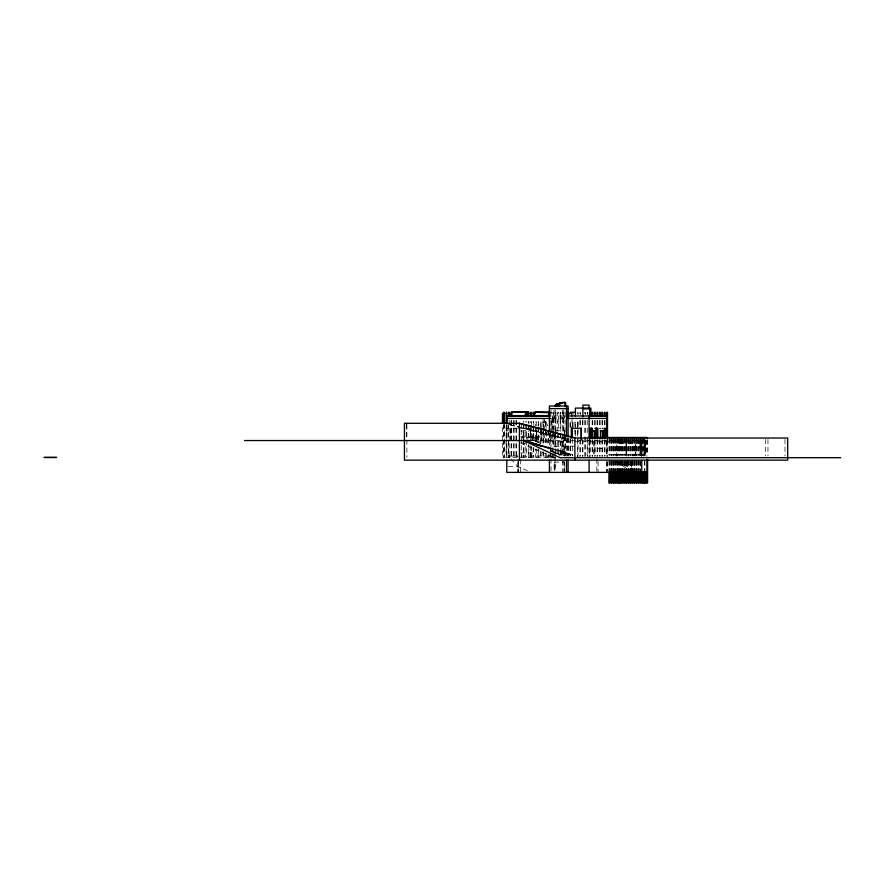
<?xml version="1.0" encoding="UTF-8"?>
<svg xmlns="http://www.w3.org/2000/svg" width="885" height="885" viewBox="0 0 885 885"><rect width="100%" height="100%" fill="white"/><g stroke="black" fill="none" stroke-linecap="round" stroke-linejoin="round"><path stroke-width="0.66" stroke-dasharray="4.42 3.32" d="M518.112 461.395L518.079 471.904L518.123 461.373M518.079 471.904L518.145 458.983M520.513 471.904L520.579 458.983M550.913 425.796L552.34 418.428L552.34 440.542M550.204 415.972L551.333 412.255M555.282 412.277L555.891 412.277L555.891 447.932M562.65 412.277L563.269 412.277L563.269 431.205L562.65 431.205M577.396 412.277L578.005 412.277L578.005 414.733M552.826 413.505L553.435 413.505M555.282 413.505L555.891 413.505M557.738 413.505L558.346 413.505M560.194 413.505L560.813 413.505M562.65 413.505L563.269 413.505M577.396 413.505L578.005 413.505M579.852 413.505L580.471 413.505M584.764 413.505L585.383 413.505M587.22 413.505L587.839 413.505M551.941 415.972L565.869 415.972M552.074 417.2L565.869 417.2M552.063 418.428L565.78 418.428M523.334 421.614L523.953 421.614M525.79 421.614L526.409 421.614M552.826 421.614L553.435 421.614M555.282 421.614L555.891 421.614M557.738 421.614L558.346 421.614M560.194 421.614L560.813 421.614M562.65 421.614L563.269 421.614M523.334 422.112L523.953 422.112M525.79 422.112L526.409 422.112M528.245 422.112L528.865 422.112M530.712 422.112L531.321 422.112M533.168 422.112L533.777 422.112M535.624 422.112L536.233 422.112M538.08 422.112L538.688 422.112M540.536 422.112L541.155 422.112M542.992 422.112L543.611 422.112M545.448 422.112L546.067 422.112M552.826 422.112L553.435 422.112M555.282 422.112L555.891 422.112M557.738 422.112L558.346 422.112M560.194 422.112L560.813 422.112M562.65 422.112L563.269 422.112M570.028 422.112L570.637 422.112M572.484 422.112L573.093 422.112M574.94 422.112L575.549 422.112M577.396 422.112L578.005 422.112M577.396 422.864L578.005 422.864M577.396 423.716L578.005 423.716M577.396 424.468L578.005 424.468M577.396 425.585L578.005 425.585M577.396 426.338L578.005 426.338M506.795 428.251L508.023 428.251M517.437 428.251L510.789 428.251L510.789 439.17M518.588 428.251L530.447 428.251L530.447 439.17M599.311 428.251L600.484 428.251M602.342 428.251L603.105 428.251M506.795 430.707L508.023 430.707M520.878 430.707L521.497 430.707M533.168 430.707L533.777 430.707M535.624 430.707L536.233 430.707M538.08 430.707L538.688 430.707M540.536 430.707L541.155 430.707L541.155 443.96M554.829 430.707L564.586 430.707L564.586 433.163M574.94 430.707L575.549 430.707M577.396 430.707L578.005 430.707M520.878 431.205L521.497 431.205M523.334 431.205L523.953 431.205M525.79 431.205L526.409 431.205M528.245 431.205L528.865 431.205M530.712 431.205L531.321 431.205M533.168 431.205L533.777 431.205M535.624 431.205L536.233 431.205M538.08 431.205L538.688 431.205M540.536 431.205L541.155 431.205M555.282 431.205L555.891 431.205M574.94 431.205L575.549 431.205M577.396 431.205L578.005 431.205M520.811 436.858L540.281 436.858L540.281 440.542M566.212 438.031L561.886 438.031L521.121 427.643L562.063 438.031L562.063 456.007L551.565 449.945M532.372 440.542L646.924 440.542M535.602 441.77L646.924 441.77M628.35 443.695L633.494 443.695L633.494 455.985M574.365 446.151L564.541 446.151L564.541 455.985M554.685 446.637L564.619 446.637M597.663 448.606L602.574 448.606M520.811 452.91L532.128 452.91L532.128 455.985M510.092 458.032L508.322 456.107L554.862 455.985M508.322 456.107L518.145 456.107M520.878 457.213L521.497 457.213L521.497 423.406M531.321 457.213L530.712 457.213L530.712 445.288M550.979 457.213L550.37 457.213L550.37 447.633M553.435 457.213L552.826 457.213L552.826 453.109M555.99 457.689L506.131 457.689L506.131 424.557M629.843 464.536L631.525 464.536L631.525 470.676M508.322 466.672L518.079 466.672L529.064 471.384M510.623 424.966L519.849 427.311L510.601 424.966M509.705 424.667L561.886 438.031L561.886 449.093M565.017 452.998L572.695 455.012L565.05 452.899M565.836 452.733L572.418 454.647M521.044 442.577L528.965 445.033M555.371 453.197L563.291 455.653M550.304 451.096L564.663 455.93M520.756 443.219L554.862 457.689M534.452 440.542L540.58 443.485M616.922 461.406L636.669 471.285M541.045 443.894L535.204 440.542L535.204 441.77M550.393 450.498L556.234 453.85M615.208 461.373L631.503 471.207M510.977 458.994L518.079 466.672M547.704 425.796L544.341 418.428L544.341 440.542M544.751 420.884L546.001 428.251M785.006 439.414L785.006 456.007M767.959 439.414L767.959 456.007M765.647 439.414L765.647 456.007M647.599 440.077L647.599 455.266M647.079 440.077L646.924 456.361M646.415 440.221L646.415 455.355M645.519 440.077L645.519 455.266M645.309 441.77L645.309 456.361M645.077 455.985L645.077 443.695L635.297 443.695L635.297 455.985M644.999 440.077L644.999 455.266M644.866 438.849L644.866 455.355M644.866 460.864L644.866 471.871M644.346 438.849L644.346 455.355M644.346 460.864L644.346 471.871M644.203 441.77L644.203 457.689M644.059 441.77L644.059 455.985M643.439 438.695L643.561 455.985M642.919 438.695L642.919 455.266M642.787 438.849L642.787 455.355M642.267 438.849L642.267 455.355M641.957 443.695L641.957 455.985M641.769 440.542L641.769 457.689M641.238 437.467L641.359 455.266M640.84 438.695L640.84 455.266M640.707 438.849L640.707 455.355M640.441 441.77L640.441 455.985M640.441 461.572L640.441 471.904M640.187 438.849L640.187 455.355M640.187 460.864L640.187 471.871M639.932 443.695L639.932 455.985M639.28 438.695L639.28 455.266M639.28 460.786L639.28 471.838M638.76 438.695L638.627 455.355M638.76 460.786L638.627 471.871M638.107 438.849L638.107 455.355M638.107 460.864L638.107 471.871M637.2 438.695L637.2 455.266M637.2 460.786L637.2 471.838M636.68 438.695L636.68 455.266M636.68 460.786L636.68 471.838M636.547 438.849L636.547 455.355M636.547 460.864L636.547 471.871M636.027 438.849L636.027 455.355M636.027 460.864L636.027 471.871M635.806 443.695L635.806 455.985M635.12 438.695L635.12 455.266M635.12 460.786L635.12 471.838M634.6 438.695L634.6 455.266M634.6 460.786L634.6 471.838M634.468 438.849L634.468 455.355M634.468 460.864L634.468 471.871M633.948 438.849L633.948 455.355M633.948 460.864L633.948 471.871M633.04 438.695L632.985 455.985M633.04 460.786L633.04 471.838M632.521 438.695L632.521 455.266M632.521 460.786L632.521 471.838M632.388 438.849L632.388 455.355M632.388 460.864L632.443 471.904M631.868 438.849L631.868 455.355M631.868 460.864L631.868 471.871M631.182 461.572L631.182 471.904M630.961 438.695L630.961 455.266M630.961 460.786L630.961 471.838M630.441 438.695L630.441 455.266M630.441 460.786L630.441 471.838M630.308 438.849L630.308 455.355M630.308 460.864L630.308 471.871M629.788 438.849L629.788 455.355M629.788 460.864L629.788 471.871M628.881 438.695L628.859 455.985M628.881 460.786L628.881 471.838M628.361 438.695L628.35 455.985M628.361 460.786L628.372 471.904M628.228 438.849L628.228 455.355M628.228 460.864L628.228 471.871M627.708 438.849L627.708 455.355M627.708 460.864L627.708 471.871M627.211 461.572L627.211 471.904M626.812 438.695L626.812 455.266M626.812 460.786L626.812 471.838M626.536 455.985L626.536 443.695L616.756 443.695L616.756 455.985M626.292 438.695L626.292 455.266M626.292 460.786L626.292 471.838M626.149 438.849L626.149 455.355M626.149 460.864L626.149 471.871M626.027 443.695L626.027 455.985M625.629 438.849L625.629 455.355M625.629 460.864L625.629 471.871M624.733 438.695L624.733 455.266M624.733 460.786L624.733 471.838M624.213 438.695L624.069 455.355M624.213 460.786L624.069 471.871M623.549 438.849L623.549 455.355M623.549 460.864L623.549 471.871M622.653 438.695L622.653 455.266M622.653 460.786L622.653 471.838M622.133 438.695L622.133 455.266M622.133 460.786L622.133 471.838M622 438.849L622 455.355M622 460.864L622 471.871M621.48 438.849L621.48 455.355M621.48 460.864L621.48 471.871M620.573 438.695L620.573 455.266M620.573 460.786L620.573 471.838M620.053 438.695L620.053 455.266M620.053 460.786L620.053 471.838M619.92 438.849L619.92 455.355M619.92 460.864L619.92 471.871M619.4 438.849L619.4 455.355M619.4 460.864L619.4 471.871M618.493 438.695L618.493 455.266M618.493 460.786L618.493 471.838M617.973 438.695L617.973 455.266M617.973 460.786L617.973 471.838M617.841 438.849L617.841 455.355M617.841 460.864L617.841 471.871M617.321 438.849L617.265 455.985M617.321 460.864L617.321 471.871M616.414 438.695L616.414 455.266M616.414 460.786L616.414 471.838M615.894 438.695L615.761 455.355M615.894 460.786L615.761 471.871M615.241 438.849L615.241 455.355M615.241 460.864L615.241 471.871M614.334 438.695L614.334 455.266M614.334 460.786L614.334 471.838M613.814 438.695L613.814 455.266M613.814 460.786L613.814 471.838M613.681 438.849L613.681 455.355M613.681 460.864L613.681 471.871M613.161 438.849L613.161 455.355M613.161 460.864L613.161 471.871M612.254 438.695L612.254 455.266M612.254 460.786L612.254 471.838M611.734 438.695L611.734 455.266M611.734 460.786L611.734 471.838M611.601 438.849L611.601 455.355M611.601 460.864L611.601 471.871M611.081 438.849L611.081 455.355M611.081 460.864L611.081 471.871M610.174 438.695L610.174 455.266M610.174 460.786L610.174 471.838M609.654 438.695L609.522 455.355M609.654 460.786L609.522 471.871M609.002 438.849L609.002 455.355M609.002 460.864L609.002 471.871M607.497 439.745L607.497 457.689M607.497 461.704L607.497 471.052M607.298 437.467L607.298 440.542M607.055 441.77L607.055 455.985M607.055 461.572L607.055 471.904M606.878 439.745L606.878 456.317M606.701 441.77L606.701 455.985M606.701 461.572L606.701 471.904M605.041 420.408L605.041 427.422M605.041 439.745L605.041 456.317M604.422 420.408L604.422 427.422M604.422 439.745L604.422 456.317M602.585 420.408L602.585 428.794M602.585 439.745L602.585 456.317M601.966 420.408L601.966 428.794M601.966 439.745L601.966 456.317M600.119 420.408L600.119 428.794M600.119 439.745L600.119 456.317M599.51 420.408L599.51 427.422M599.51 439.745L599.51 456.317M598.072 461.572L598.072 471.904M597.663 420.408L597.663 427.422M597.663 439.745L597.663 456.317M597.054 420.408L597.054 427.422M597.054 439.745L597.054 456.317M596.844 458.983L596.844 471.904M595.207 420.408L595.207 427.422M595.207 439.745L595.207 456.317M594.764 441.77L594.764 455.985M594.598 420.408L594.598 427.422M594.598 439.745L594.598 456.317M593.536 441.77L593.536 455.985M592.751 420.408L592.751 427.422M592.751 439.745L592.751 456.317M592.142 420.408L592.142 427.422M592.142 439.745L592.142 456.317M590.295 439.745L590.295 456.317M589.864 437.467L589.864 440.542M589.675 439.745L589.675 456.317M589.443 441.77L589.443 455.985M589.277 437.467L589.277 440.542M589.1 440.542L589.1 457.689M587.839 415.032L587.839 412.277L587.22 412.277L587.22 415.032M587.839 439.745L587.839 456.317M587.22 420.408L587.22 435.674M587.22 436.98L587.22 456.317M585.383 415.032L585.383 412.277L584.764 412.277L584.764 415.032M585.383 420.408L585.383 435.674M585.383 436.98L585.383 456.317M584.764 420.408L584.764 435.674M584.764 436.98L584.764 456.317M582.927 420.408L582.927 427.422M582.927 439.745L582.927 456.317M582.308 420.408L582.308 427.422M582.308 439.745L582.308 456.317M580.471 415.032L580.471 412.277L579.852 412.277L579.852 415.032M580.471 420.408L580.471 427.422M580.471 439.745L580.471 456.317M579.852 420.408L579.852 427.422M579.852 439.745L579.852 456.317M578.005 457.213L578.005 421.614L577.396 421.614L577.396 457.213M575.549 436.006L575.549 421.614L574.94 421.614L574.94 436.006M573.093 412.277L573.093 414.733M573.093 427.3L573.093 421.614L572.484 421.614L572.484 427.3M572.484 438.661L572.484 455.886M571.998 418.428L571.998 426.714M570.637 427.3L570.637 421.614L570.028 421.614L570.028 427.3M570.637 438.661L570.637 455.886M570.028 438.661L570.028 455.886M568.181 438.042L568.181 455.886M568.104 438.451L568.104 456.096M567.562 438.042L567.562 455.886M566.489 438.451L566.489 456.096M565.725 436.681L565.725 455.886M565.106 412.277L565.106 455.886M564.586 415.972L564.586 417.2M564.586 434.391L564.586 440.542M564.619 471.904L564.619 462.081L554.685 462.081L554.685 470.676M564.442 415.972L564.442 417.2M564.442 430.707L564.442 435.63M564.442 436.858L564.442 440.542M564.442 446.637L564.442 455.985M564.442 462.081L564.442 470.676M563.833 409.976L563.833 431.991M563.833 437.5L563.833 449.89M563.833 451.262L563.833 455.388M563.833 460.897L563.833 471.904M563.269 433.938L563.269 455.886M562.661 409.976L562.661 431.991M562.65 433.938L562.65 455.886M562.661 460.897L562.661 471.904M561.886 450.476L561.886 456.007M560.813 433.362L560.813 449.259M560.813 450.365L560.813 455.886M560.194 433.362L560.194 449.259M560.194 450.365L560.194 455.886M559.796 455.288L559.796 455.897M558.346 433.362L558.346 454.558M557.738 433.362L557.738 454.558M555.891 449.259L555.891 453.242M555.293 409.976L555.293 449.89M555.293 451.262L555.293 455.388M555.293 456.771L555.293 471.904M554.829 415.972L554.829 417.2M554.829 431.935L554.829 440.542M554.862 462.081L554.862 470.676M554.685 415.972L554.685 417.2M554.685 434.391L554.685 440.542M554.121 409.976L554.121 433.373M554.121 434.745L554.121 449.89M554.121 451.262L554.121 455.388M554.121 456.771L554.121 471.904M553.623 451.737L553.623 452.357M553.435 430.707L553.435 412.277L552.826 412.277L552.826 446.615M553.435 432.035L553.435 446.615M552.826 447.633L552.826 451.914M551.112 418.428L551.112 440.542M551.023 409.954L551.023 414.025M551.023 420.806L550.979 446.615M550.979 447.633L551.023 452.025M550.979 453.109L551.023 457.456M551.023 458.817L551.023 471.03M550.536 449.967L550.536 450.576M550.37 431.205L550.37 446.261M549.95 433.163L549.95 440.542M549.419 433.03L549.419 445.243M549.419 454.746L549.419 457.456M548.888 430.707L548.888 440.542M548.523 430.707L548.523 446.261M548.523 454.47L548.523 457.213L547.903 457.213L547.903 454.47M547.903 431.205L547.903 446.261M546.421 431.935L546.421 440.542M546.067 428.606L546.067 421.614L545.448 421.614L545.448 428.606M546.067 430.707L546.067 445.288M546.067 453.109L546.067 457.213L545.448 457.213L545.448 453.109M545.348 430.707L545.448 445.288M543.611 428.606L543.611 421.614L542.992 421.614L542.992 427.3M543.611 430.707L543.611 445.288M543.611 451.914L543.611 457.213L542.992 457.213L542.992 451.737M543.113 418.428L543.113 426.714M543.113 428.097L543.113 440.542M542.992 431.205L542.992 443.96M541.664 428.251L541.664 440.542M541.52 430.984L541.52 440.542M541.155 427.3L541.155 421.614L540.536 421.614L540.536 443.96M541.155 451.737L541.155 457.213L540.536 457.213L540.536 450.365M539.053 436.858L539.053 437.467L521.851 437.467L521.851 436.858M538.688 426.006L538.688 421.614L538.08 421.614L538.08 426.006M538.688 427.3L538.688 442.633M538.688 448.994L538.688 457.213L538.08 457.213L538.08 448.994M538.633 436.858L538.633 440.542M538.08 427.3L538.08 442.633M537.604 436.858L537.604 437.467M537.217 437.467L537.217 440.542M536.786 430.984L536.786 440.542M536.642 430.984L536.642 440.542M536.233 426.006L536.233 421.614L535.624 421.614L535.624 426.006M536.233 427.3L536.233 442.633M536.233 448.994L536.233 457.213L535.624 457.213L535.624 448.994M536.078 437.467L536.078 440.542M535.624 427.3L535.624 442.633M534.219 436.858L534.219 440.542M533.777 424.712L533.777 421.614L533.168 421.614L533.168 424.712M533.777 426.006L533.777 441.316M533.777 447.633L533.777 457.213L533.168 457.213L533.168 446.261M533.168 425.519L533.168 439.414M533.047 437.467L533.047 440.542M532.748 439.314L532.748 430.707L522.924 430.707L522.924 439.314M532.372 436.858L532.372 439.314M532.128 436.858L532.128 437.467M531.774 437.467L531.774 440.542M531.321 424.712L531.321 421.614L530.712 421.614L530.712 424.712M531.321 425.519L531.321 439.414M531.321 446.261L531.442 457.689M530.889 452.91L530.889 455.985M530.712 425.519L530.712 439.414M530.303 428.251L530.303 440.542M530.281 452.91L530.281 457.689M528.865 424.214L528.865 421.614L528.245 421.614L528.245 424.214M528.865 425.519L528.865 439.414M528.865 445.288L528.865 457.213L528.245 457.213L528.245 444.889M528.245 425.519L528.245 439.414M527.869 437.467L527.869 440.542M527.161 436.858L527.161 437.467M526.697 436.858L526.697 439.314M526.409 424.214L526.409 439.414M526.409 440.785L526.409 457.213L525.79 457.213L525.79 440.785M525.79 424.214L525.79 439.414M523.953 424.214L523.953 457.213L523.334 457.213L523.334 424.214M523.699 437.467L523.699 440.542M516.574 420.408L516.574 457.689M515.966 420.408L515.966 457.689M514.119 420.408L514.119 457.689M513.51 420.408L513.51 457.689M511.663 420.408L511.663 457.689M511.054 420.408L511.054 457.689M510.933 428.251L510.933 439.17M509.207 420.408L509.207 457.689M508.587 424.557L508.587 457.689M508.322 441.77L508.322 457.689M508.023 425.331L508.023 439.314M506.795 425.331L506.795 440.542M506.795 443.097L506.795 457.689L506.751 424.557M504.361 423.295L504.295 457.689L502.448 457.689L502.448 424.557M504.019 424.656L504.019 457.423M503.676 424.557L503.676 457.689M406.89 424.623L406.89 457.423M406.635 424.523L406.635 439.203M406.392 424.523L406.392 439.203M558.346 412.277L557.738 412.277L557.738 431.205L558.346 431.205L558.346 412.277M560.813 412.277L560.194 412.277L560.194 431.205L560.813 431.205L560.813 412.277"/><path stroke-width="1.33" d="M528.865 416.216L528.865 412.277L511.851 412.255L510.711 415.618L525.336 415.618L525.369 416.415M525.126 415.651L526.21 412.344L525.126 415.651L510.988 415.651L512.061 412.344L527.969 412.344L526.896 415.651L527.98 412.454M525.613 413.052L525.613 416.415M525.358 415.972L526.498 412.609M527.128 416.415L528.245 412.255L511.851 412.255M549.784 412.454L535.159 412.344L533.81 415.972L534.938 412.255L550.005 412.255M549.308 412.454L548.213 415.651L534.075 415.651L535.159 412.344M534.64 415.696L534.695 416.415M548.446 415.972L549.574 412.255L548.457 416.415M504.295 423.295L504.295 412.277L502.448 413.505L502.448 423.174M560.471 403.029L562.506 403.029M559.851 403.87L557.251 403.87L557.251 405.972M549.419 408.593L568.104 408.593M567.562 412.277L568.181 412.277L568.181 414.733M575.549 412.277L571.699 412.277L571.699 416.149M550.016 412.609L534.938 412.255M506.131 413.505L506.751 413.505M508.587 413.505L509.207 413.505M528.245 413.505L528.865 413.505M530.712 413.505L531.321 413.505M533.168 413.505L533.777 413.505M567.562 413.505L568.181 413.505M592.142 413.505L592.751 413.505M594.598 413.505L595.207 413.505M597.054 413.505L597.663 413.505M599.51 413.505L600.119 413.505M601.966 413.505L602.585 413.505M604.422 413.505L605.041 413.505M606.878 413.505L607.497 413.505M533.799 415.618L548.423 415.618M550.702 415.972L506.795 415.972L506.795 423.948M567.185 415.972L607.497 415.972M506.795 418.428L550.691 418.428M567.152 418.428L607.497 418.428M519.749 423.295L404.434 423.295L404.434 460.145L787.694 460.145L787.694 438.031L574.885 438.031L574.885 460.145M536.642 428.251L541.664 428.251M594.853 428.251L597.829 428.251L597.829 437.809M592.452 430.707L595.638 430.707L595.638 438.086M600.329 430.707L603.515 430.707L603.515 438.086M244.559 440.542L531.774 440.542M840.75 457.689L560.017 457.689L523.721 440.542L564.519 452.357M646.924 472.391L506.795 472.391L506.795 460.366M519.44 423.295L575.327 438.031L519.44 423.295L519.44 460.145M542.66 446.527L523.721 440.542L549.541 448.363M523.721 440.542L542.195 446.272M647.599 438.695L646.935 437.467L589.1 437.467L589.1 415.972M646.415 437.467L647.079 438.695M647.599 459.403L647.599 482.878L646.415 482.878L646.415 471.871M646.935 459.481L646.935 482.878M645.519 471.838L645.519 482.878L644.346 482.878L644.346 471.871M644.999 471.838L644.999 482.878M644.866 471.871L644.866 482.878M643.439 471.838L643.439 482.878L642.267 482.878L642.267 471.871M642.919 471.838L642.919 482.878M642.787 471.871L642.787 482.878M641.769 460.366L641.769 472.391M641.359 471.838L641.359 482.878L640.187 482.878L640.187 471.871M640.707 471.871L640.707 482.878M639.28 471.838L639.28 482.878L638.107 482.878L638.107 471.871M638.76 471.838L638.627 482.878M637.2 471.838L637.2 482.878L636.027 482.878L636.027 471.871M636.68 471.838L636.68 482.878M636.547 471.871L636.547 482.878M635.12 471.838L635.12 482.878L633.948 482.878L633.948 471.871M634.468 471.871L634.468 482.878M633.04 471.838L633.04 482.878L631.868 482.878L631.868 471.871M632.521 471.838L632.521 482.878M632.388 471.871L632.388 482.878M630.961 471.838L630.961 482.878L629.788 482.878L629.788 471.871M630.441 471.838L630.441 482.878M630.308 471.871L630.308 482.878M628.881 471.838L628.881 482.878L627.708 482.878L627.708 471.871M628.228 471.871L628.228 482.878M626.812 471.838L626.812 482.878L625.629 482.878L625.629 471.871M626.292 471.838L626.292 482.878M626.149 471.871L626.149 482.878M624.733 471.838L624.733 482.878L623.549 482.878L623.549 471.871M624.213 471.838L624.069 482.878M622.653 471.838L622.653 482.878L621.48 482.878L621.48 471.871M622 471.871L622 482.878M620.573 471.838L620.573 482.878L619.4 482.878L619.4 471.871M620.053 471.838L620.053 482.878M619.92 471.871L619.92 482.878M618.493 471.838L618.493 482.878L617.321 482.878L617.321 471.871M617.973 471.838L617.973 482.878M617.841 471.871L617.841 482.878M616.414 471.838L616.414 482.878L615.241 482.878L615.241 471.871M615.761 471.871L615.761 482.878M614.334 471.838L614.334 482.878L613.161 482.878L613.161 471.871M613.814 471.838L613.814 482.878M613.681 471.871L613.681 482.878M612.254 471.838L612.254 482.878L611.081 482.878L611.081 471.871M611.601 471.871L611.601 482.878M610.174 471.838L610.174 482.878L609.002 482.878L609.002 471.871M609.654 471.838L609.522 482.878M607.497 437.467L607.497 412.277L606.878 412.277L606.878 437.046M605.462 437.809L605.462 428.251L604.267 428.251L604.267 437.809M605.041 416.415L605.041 412.277L604.422 412.277L604.422 416.415M603.105 430.984L603.105 437.809M602.585 416.415L602.585 412.277L601.966 412.277L601.966 416.415M602.342 430.707L602.342 438.086M600.484 430.707L600.484 438.086M600.119 416.415L600.119 412.277L599.51 412.277L599.51 416.415M597.663 416.415L597.663 412.277L597.054 412.277L597.054 416.415M596.667 428.251L596.667 437.809M596.014 428.251L596.014 437.809M595.207 416.415L595.207 412.277L594.598 412.277L594.598 416.415M594.853 430.984L594.853 437.809M594.477 430.707L594.477 438.086M592.751 416.415L592.751 412.277L592.142 412.277L592.142 416.415M592.607 430.707L592.607 438.086M592.231 437.809L592.231 428.251L590.417 428.251L590.417 437.809M591.445 428.251L591.445 438.086M591.058 428.251L591.058 437.809M590.892 415.895L590.892 408.085L575.383 408.085L575.383 415.961M589.742 416.813L589.742 408.903L582.872 408.903L582.872 416.813M589.1 408.085L589.1 405.142L582.839 405.142L582.839 408.085M589.1 460.366L589.1 472.391M581.323 439.17L581.323 428.251L571.411 428.251L571.411 437.809M581.168 428.251L581.168 439.17M571.998 428.097L571.998 437.776M571.555 428.251L571.555 437.809M568.104 437.101L568.104 405.972L549.419 405.972L549.419 431.67M568.104 460.167L568.104 472.391M566.489 405.972L566.489 435.741M566.489 460.167L566.489 472.391M565.581 405.972L565.581 402.642L559.497 402.642L559.497 405.972M565.017 405.972L564.907 402.122L561.809 402.642M559.574 403.87L559.574 405.972M549.419 460.167L549.419 472.391M548.766 413.959L548.7 416.415M533.777 415.972L533.777 412.277L533.168 412.277L533.168 416.216M531.321 416.216L531.321 412.277L530.712 412.277L530.712 416.216M528.245 412.277L528.245 416.216M527.438 416.116L527.438 412.875L527.371 416.415M511.663 415.032L511.663 412.277L511.054 412.277L511.054 416.415M509.207 416.415L509.207 412.277L508.587 412.277L508.587 416.415M506.751 423.295L506.751 412.277L506.131 412.277L506.131 423.295M503.676 412.277L503.676 423.295M567.639 416.105A4.204 4.204 0 0 1 571.699 412.996M555.614 406.481A1.969 1.947 -90 0 1 558.015 404.069M555.382 406.481A1.969 1.947 -90 0 1 557.273 404.002A1.969 1.947 -90 0 1 559.154 406.481M570.637 412.277L570.028 413.505L570.637 412.277M56.54 457.445L44.25 457.445L56.54 457.445"/></g></svg>
